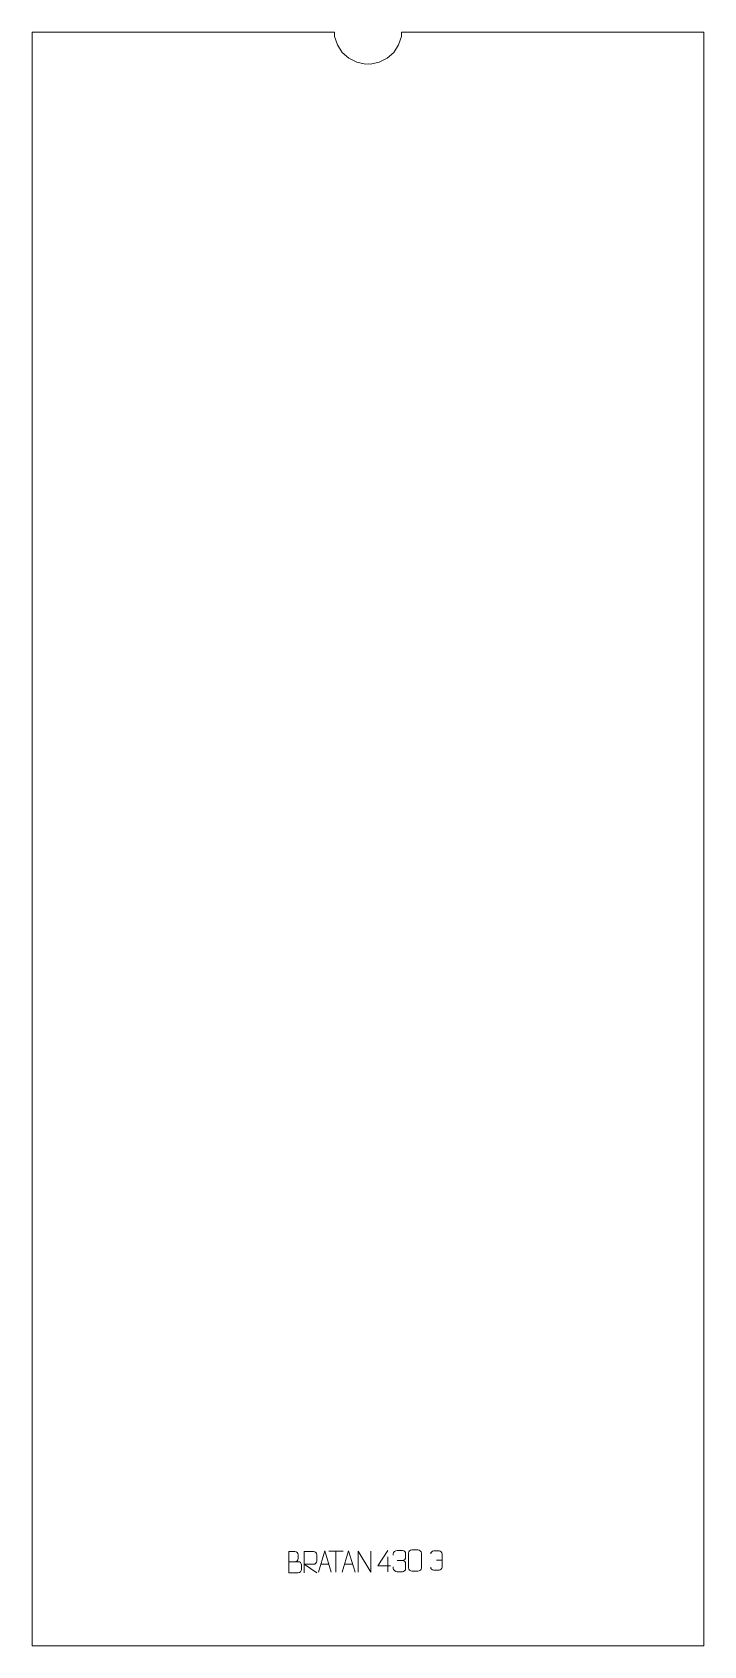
# Model space of a CAD drawing. Header units: millimetres. Extents: x -395 to 395, y -1645 to 252.
import ezdxf

# ---------------------------------------------------------------- set-up
doc = ezdxf.new("R2010")
doc.units = ezdxf.units.MM
doc.header["$MEASUREMENT"] = 0
doc.layers.add('layer 1', color=7, linetype='Continuous')

msp = doc.modelspace()

# ---------------------------------------------------------------- linework, layer by layer
at = {"layer": 'layer 1', "color": 242, "lineweight": 9}
msp.add_open_spline([(0.0011, 215.2764), (0.0011, 215.2764), (2.9198, 215.1064), (2.9198, 215.1064), (2.9198, 215.1064), (2.9198, 215.1064), (13.146, 217.2216), (13.146, 217.2216), (13.146, 217.2216), (13.146, 217.2216), (22.4747, 221.9109), (22.4747, 221.9109), (22.4747, 221.9109), (22.4747, 221.9109), (30.2724, 228.8547), (30.2724, 228.8547), (30.2724, 228.8547), (30.2724, 228.8547), (36.0088, 237.5822), (36.0088, 237.5822), (36.0088, 237.5822), (36.0088, 237.5822), (39.2889, 247.4945), (39.2889, 247.4945), (39.2889, 247.4945), (39.2889, 247.4945), (39.579, 252.5), (39.579, 252.5), (39.579, 252.5), (39.579, 252.5), (395.0001, 252.5), (395.0001, 252.5), (395.0001, 252.5), (395.0001, 252.5), (395.0001, -1644.9989), (395.0001, -1644.9989), (395.0001, -1644.9989), (395.0001, -1644.9989), (-395.0001, -1644.9989), (-395.0001, -1644.9989), (-395.0001, -1644.9989), (-395.0001, -1644.9989), (-395.0001, 252.5), (-395.0001, 252.5), (-395.0001, 252.5), (-395.0001, 252.5), (-39.579, 252.5), (-39.579, 252.5), (-39.579, 252.5), (-39.579, 252.5), (-39.2889, 247.4945), (-39.2889, 247.4945), (-39.2889, 247.4945), (-39.2889, 247.4945), (-36.0088, 237.5822), (-36.0088, 237.5822), (-36.0088, 237.5822), (-36.0088, 237.5822), (-30.2718, 228.8547), (-30.2718, 228.8547), (-30.2718, 228.8547), (-30.2718, 228.8547), (-22.4741, 221.9109), (-22.4741, 221.9109), (-22.4741, 221.9109), (-22.4741, 221.9109), (-13.1454, 217.2216), (-13.1454, 217.2216), (-13.1454, 217.2216), (-13.1454, 217.2216), (-2.9192, 215.1064), (-2.9192, 215.1064), (-2.9192, 215.1064), (-2.9192, 215.1064), (0.0011, 215.2764), (0.0011, 215.2764)], degree=3, knots=[0, 0, 0, 0, 0.05, 0.05, 0.05, 0.05, 0.1, 0.1, 0.1, 0.1, 0.15, 0.15, 0.15, 0.15, 0.2, 0.2, 0.2, 0.2, 0.25, 0.25, 0.25, 0.25, 0.3, 0.3, 0.3, 0.3, 0.35, 0.35, 0.35, 0.35, 0.4, 0.4, 0.4, 0.4, 0.45, 0.45, 0.45, 0.45, 0.5, 0.5, 0.5, 0.5, 0.55, 0.55, 0.55, 0.55, 0.6, 0.6, 0.6, 0.6, 0.65, 0.65, 0.65, 0.65, 0.7, 0.7, 0.7, 0.7, 0.75, 0.75, 0.75, 0.75, 0.8, 0.8, 0.8, 0.8, 0.85, 0.85, 0.85, 0.85, 0.9, 0.9, 0.9, 0.9, 1, 1, 1, 1], dxfattribs=at)
at = {"layer": 'layer 1', "color": 250, "lineweight": 9}
for points, knots in [([(-93.0922, -1546.1714), (-89.4536, -1546.171), (-85.8665, -1546.171), (-82.2271, -1546.1714), (-82.2271, -1546.1714), (-80.2517, -1546.1887), (-78.3281, -1547.9248), (-78.3281, -1549.9744), (-78.3281, -1549.9744), (-78.3285, -1551.103), (-78.3285, -1554.1524), (-78.3281, -1555.2813), (-78.3281, -1555.2813), (-78.3105, -1557.1392), (-79.8526, -1559.1531), (-82.1741, -1559.1362), (-82.1741, -1559.1362), (-85.8139, -1559.1358), (-89.4533, -1559.1358), (-93.0922, -1559.1362), (-93.0922, -1559.1362), (-93.0922, -1550.8179), (-93.0922, -1542.5001), (-93.0922, -1534.1826), (-93.0922, -1534.1826), (-90.7185, -1534.1826), (-88.3444, -1534.1826), (-85.9702, -1534.1826), (-85.9702, -1534.1826), (-84.2894, -1534.165), (-82.1926, -1536.0755), (-82.1749, -1538.0379), (-82.1749, -1538.0379), (-82.1753, -1540.104), (-82.1753, -1540.25), (-82.1749, -1542.3165), (-82.1749, -1542.3165), (-82.1576, -1544.3826), (-84.0121, -1546.1887), (-86.0221, -1546.1714)], [0, 0, 0, 0, 0.090909091, 0.090909091, 0.090909091, 0.090909091, 0.181818182, 0.181818182, 0.181818182, 0.181818182, 0.272727273, 0.272727273, 0.272727273, 0.272727273, 0.363636364, 0.363636364, 0.363636364, 0.363636364, 0.454545455, 0.454545455, 0.454545455, 0.454545455, 0.545454545, 0.545454545, 0.545454545, 0.545454545, 0.636363636, 0.636363636, 0.636363636, 0.636363636, 0.727272727, 0.727272727, 0.727272727, 0.727272727, 0.818181818, 0.818181818, 0.818181818, 0.818181818, 1, 1, 1, 1]), ([(-74.9066, -1559.3267), (-74.9066, -1559.3267), (-74.9066, -1534.3732), (-74.9066, -1534.3732), (-74.9066, -1534.3732), (-71.3118, -1534.3732), (-67.7163, -1534.3732), (-64.1211, -1534.3732), (-64.1211, -1534.3732), (-61.7958, -1534.4109), (-60.2385, -1535.9009), (-60.2426, -1538.2673), (-60.2426, -1538.2673), (-60.243, -1540.3028), (-60.243, -1543.3622), (-60.2426, -1545.3982), (-60.2426, -1545.3982), (-60.2491, -1547.2737), (-62.0614, -1549.2155), (-64.0709, -1549.2346), (-64.0709, -1549.2346), (-64.0709, -1549.2346), (-74.9066, -1549.2346), (-74.9066, -1549.2346), (-74.9066, -1549.2346), (-74.9066, -1549.2346), (-60.2519, -1559.3267), (-60.2519, -1559.3267)], [0, 0, 0, 0, 0.125, 0.125, 0.125, 0.125, 0.25, 0.25, 0.25, 0.25, 0.375, 0.375, 0.375, 0.375, 0.5, 0.5, 0.5, 0.5, 0.625, 0.625, 0.625, 0.625, 0.75, 0.75, 0.75, 0.75, 1, 1, 1, 1]), ([(-58.2113, -1558.484), (-58.2113, -1558.484), (-50.8403, -1533.5305), (-50.8403, -1533.5305), (-50.8403, -1533.5305), (-50.8403, -1533.5305), (-43.2704, -1558.484), (-43.2704, -1558.484)], [0, 0, 0, 0, 0.333333333, 0.333333333, 0.333333333, 0.333333333, 1, 1, 1, 1]), ([(-30.2113, -1558.484), (-30.2113, -1558.484), (-22.8403, -1533.5305), (-22.8403, -1533.5305), (-22.8403, -1533.5305), (-22.8403, -1533.5305), (-15.2704, -1558.484), (-15.2704, -1558.484)], [0, 0, 0, 0, 0.333333333, 0.333333333, 0.333333333, 0.333333333, 1, 1, 1, 1]), ([(-11.3948, -1558.6441), (-11.3948, -1558.6441), (-11.3948, -1533.6906), (-11.3948, -1533.6906), (-11.3948, -1533.6906), (-11.3948, -1533.6906), (3.26, -1558.6441), (3.26, -1558.6441), (3.26, -1558.6441), (3.26, -1558.6441), (3.26, -1533.6906), (3.26, -1533.6906)], [0, 0, 0, 0, 0.25, 0.25, 0.25, 0.25, 0.5, 0.5, 0.5, 0.5, 1, 1, 1, 1]), ([(26.3142, -1551.2258), (26.3142, -1551.2258), (11.4925, -1551.2258), (11.4925, -1551.2258), (11.4925, -1551.2258), (11.4925, -1551.2258), (23.3701, -1533.1553), (23.3701, -1533.1553)], [0, 0, 0, 0, 0.333333333, 0.333333333, 0.333333333, 0.333333333, 1, 1, 1, 1]), ([(29.5599, -1538.675), (29.5599, -1538.675), (29.5599, -1536.8178), (29.5599, -1536.8178), (29.5599, -1536.8178), (29.5456, -1535.0759), (32.2101, -1532.9578), (34.2692, -1532.9805), (34.2692, -1532.9805), (36.3333, -1532.9805), (38.3973, -1532.9805), (40.461, -1532.9805), (40.461, -1532.9805), (42.6555, -1532.9717), (44.2538, -1534.8185), (44.2982, -1536.7306), (44.2982, -1536.7306), (44.2978, -1538.1657), (44.2978, -1539.6008), (44.2982, -1541.0363), (44.2982, -1541.0363), (44.2496, -1542.6898), (42.647, -1544.9198), (40.4487, -1544.9098), (40.4487, -1544.9098), (42.6524, -1544.921), (44.2604, -1546.7242), (44.3144, -1548.7837), (44.3144, -1548.7837), (44.314, -1550.5684), (44.314, -1552.3531), (44.3144, -1554.1382), (44.3144, -1554.1382), (44.3245, -1556.1996), (42.2696, -1557.9627), (40.4487, -1557.9546), (40.4487, -1557.9546), (38.3834, -1557.9543), (36.3182, -1557.9543), (34.2526, -1557.9546), (34.2526, -1557.9546), (32.084, -1557.9431), (29.553, -1555.5429), (29.5344, -1554.0811), (29.5344, -1554.0811), (29.5344, -1554.0811), (29.5344, -1552.1725), (29.5344, -1552.1725)], [0, 0, 0, 0, 0.076923077, 0.076923077, 0.076923077, 0.076923077, 0.153846154, 0.153846154, 0.153846154, 0.153846154, 0.230769231, 0.230769231, 0.230769231, 0.230769231, 0.307692308, 0.307692308, 0.307692308, 0.307692308, 0.384615385, 0.384615385, 0.384615385, 0.384615385, 0.461538462, 0.461538462, 0.461538462, 0.461538462, 0.538461538, 0.538461538, 0.538461538, 0.538461538, 0.615384615, 0.615384615, 0.615384615, 0.615384615, 0.692307692, 0.692307692, 0.692307692, 0.692307692, 0.769230769, 0.769230769, 0.769230769, 0.769230769, 0.846153846, 0.846153846, 0.846153846, 0.846153846, 1, 1, 1, 1]), ([(51.7068, -1532.3043), (54.0729, -1532.3043), (56.4394, -1532.3043), (58.8059, -1532.3043), (58.8059, -1532.3043), (60.7864, -1532.2687), (62.8124, -1533.763), (62.8395, -1536.2051), (62.8395, -1536.2051), (62.8391, -1541.9625), (62.8391, -1547.7203), (62.8395, -1553.4785), (62.8395, -1553.4785), (62.6974, -1555.8061), (60.991, -1557.2884), (58.8059, -1557.2992), (58.8059, -1557.2992), (56.4335, -1557.2988), (54.0611, -1557.2988), (51.6891, -1557.2992), (51.6891, -1557.2992), (49.7306, -1557.4048), (47.7242, -1555.5169), (47.7356, -1553.4959), (47.7356, -1553.4959), (47.736, -1547.7153), (47.736, -1541.935), (47.7356, -1536.1552), (47.7356, -1536.1552), (47.7399, -1534.0132), (49.517, -1532.2907), (51.7068, -1532.3043)], [0, 0, 0, 0, 0.111111111, 0.111111111, 0.111111111, 0.111111111, 0.222222222, 0.222222222, 0.222222222, 0.222222222, 0.333333333, 0.333333333, 0.333333333, 0.333333333, 0.444444444, 0.444444444, 0.444444444, 0.444444444, 0.555555556, 0.555555556, 0.555555556, 0.555555556, 0.666666667, 0.666666667, 0.666666667, 0.666666667, 0.777777778, 0.777777778, 0.777777778, 0.777777778, 1, 1, 1, 1]), ([(73.78, -1552.6087), (73.9058, -1554.7007), (75.416, -1556.033), (77.3499, -1556.0428), (77.3499, -1556.0428), (79.4496, -1556.0425), (81.5493, -1556.0425), (83.6487, -1556.0428), (83.6487, -1556.0428), (85.382, -1556.1377), (87.1578, -1554.4409), (87.1478, -1552.6243), (87.1478, -1552.6243), (87.1475, -1547.4287), (87.1475, -1542.2335), (87.1478, -1537.0386), (87.1478, -1537.0386), (87.1441, -1535.1134), (85.5713, -1533.5652), (83.6331, -1533.5773), (83.6331, -1533.5773), (81.539, -1533.5773), (79.4443, -1533.5773), (77.3499, -1533.5773), (77.3499, -1533.5773), (75.5971, -1533.5453), (73.804, -1534.8885), (73.78, -1537.0833)], [0, 0, 0, 0, 0.125, 0.125, 0.125, 0.125, 0.25, 0.25, 0.25, 0.25, 0.375, 0.375, 0.375, 0.375, 0.5, 0.5, 0.5, 0.5, 0.625, 0.625, 0.625, 0.625, 0.75, 0.75, 0.75, 0.75, 1, 1, 1, 1])]:
    msp.add_open_spline(points, degree=3, knots=knots, dxfattribs=at)
for points in [[(-46.1533, -1533.7178), (-46.1533, -1533.7178), (-29.1661, -1533.7178), (-29.1661, -1533.7178)], [(-37.6595, -1558.6478), (-37.6595, -1558.6478), (-37.6595, -1533.6943), (-37.6595, -1533.6943)], [(-55.4887, -1549.2346), (-55.4887, -1549.2346), (-45.993, -1549.2346), (-45.993, -1549.2346)], [(-27.4887, -1549.2346), (-27.4887, -1549.2346), (-17.993, -1549.2346), (-17.993, -1549.2346)], [(23.3701, -1540.4647), (23.3701, -1540.4647), (23.3701, -1558.1294), (23.3701, -1558.1294)], [(34.2696, -1544.9202), (34.2696, -1544.9202), (40.466, -1544.9202), (40.466, -1544.9202)], [(80.6933, -1544.2742), (80.6933, -1544.2742), (87.1478, -1544.2742), (87.1478, -1544.2742)]]:
    msp.add_open_spline(points, degree=3, dxfattribs=at)

doc.saveas('drawing.dxf')
